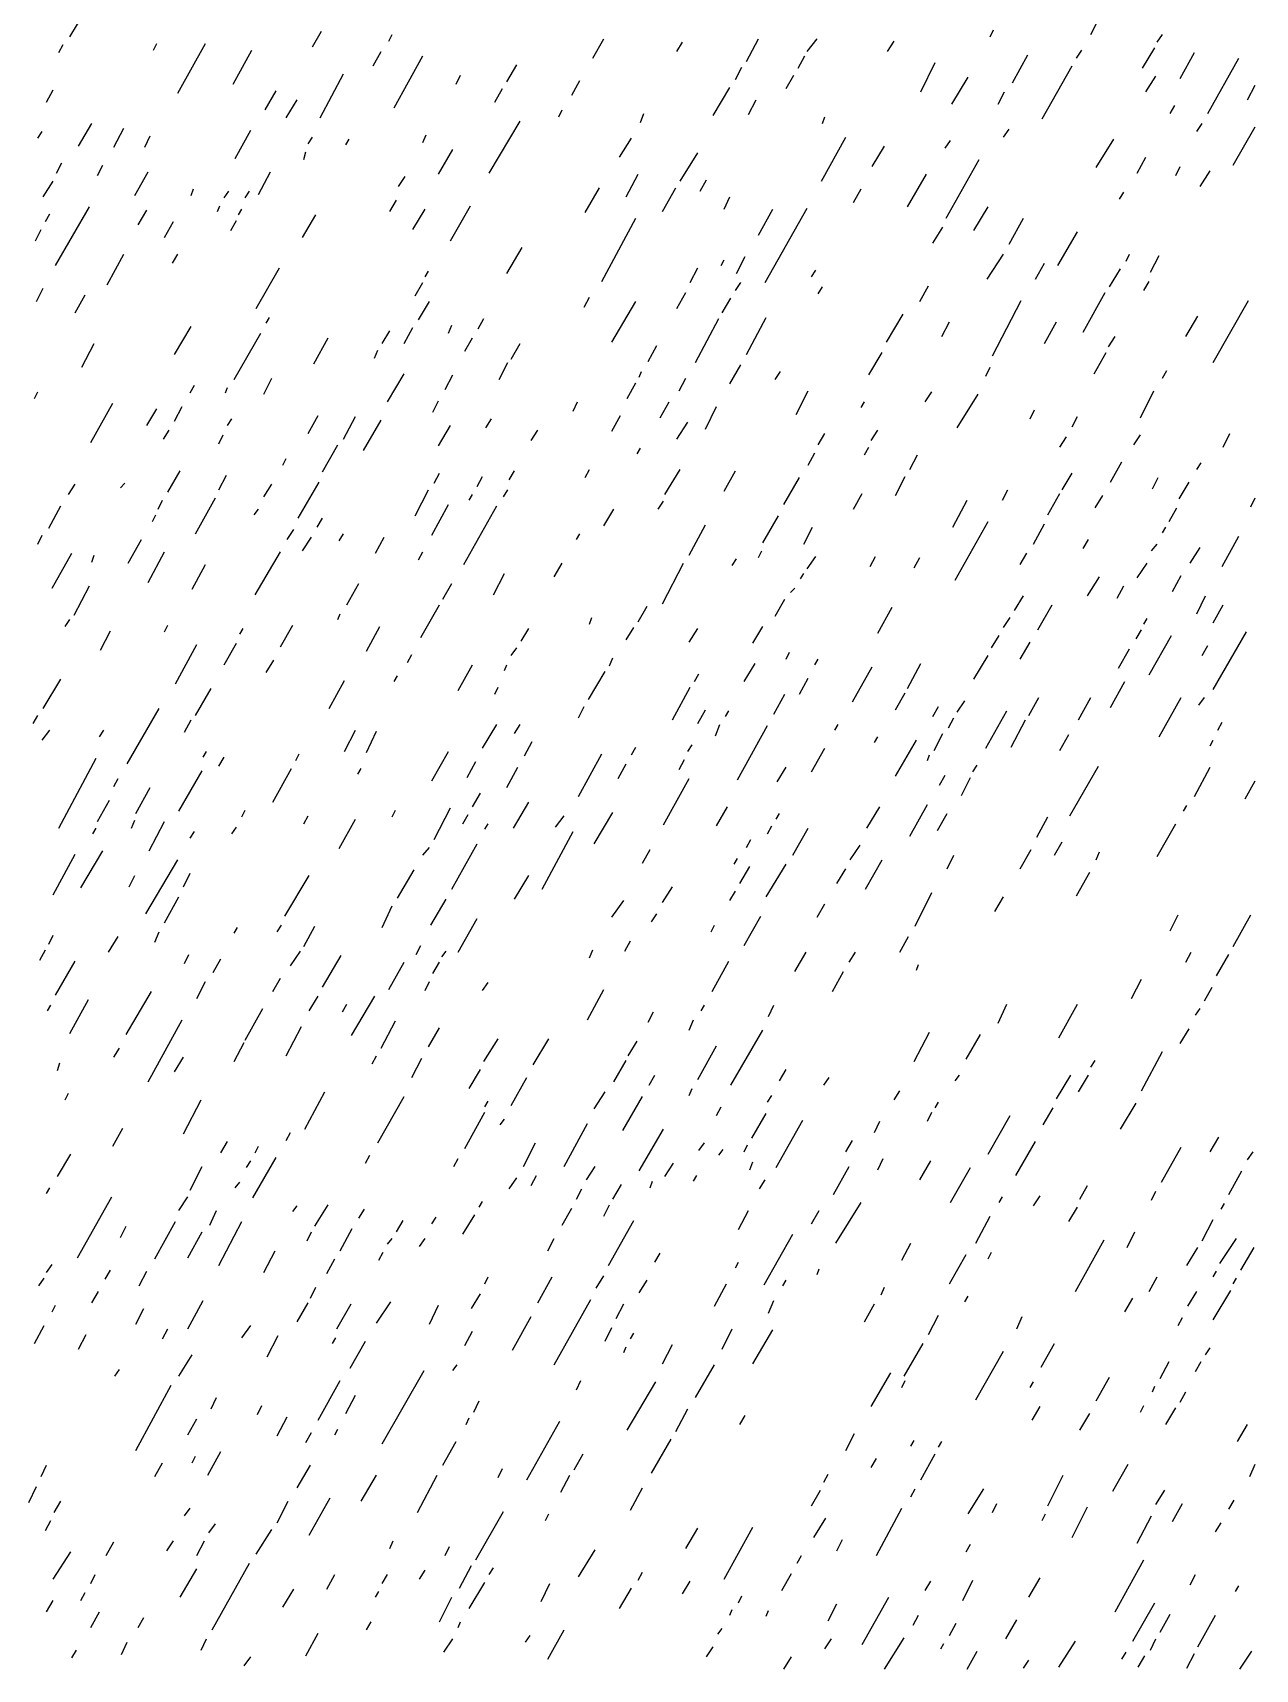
# Model space of a CAD drawing. Extents: x 0 to 599, y 0 to 600.
# Drawn here: x 396.5 to 599.5, y 0.2 to 271.9 of the extents above; entities that cross this region are included whole.
import ezdxf

# ---------------------------------------------------------------- set-up
doc = ezdxf.new("R2010")
doc.units = 0
doc.header["$MEASUREMENT"] = 0
doc.layers.add('MARBLE_FSET3', color=36, linetype='CONTINUOUS')

msp = doc.modelspace()

# ---------------------------------------------------------------- linework, layer by layer
at = {"layer": 'MARBLE_FSET3'}
for p, q in [((402.69, 271.26), (406.53, 277.63)), ((442.99, 269.58), (444.46, 272.2)), ((555.48, 271.26), (556.03, 272.39)), ((572.15, 271.64), (573.62, 274.45)), ((400.86, 268.64), (401.59, 269.95)), ((416.61, 269.02), (417.16, 270.14)), ((420.64, 261.9), (425.22, 270.14)), ((429.8, 263.4), (432.92, 269.02)), ((455.63, 270.51), (456.18, 271.64)), ((489.53, 267.71), (491.36, 270.89)), ((503.45, 268.83), (504.37, 270.33)), ((514.99, 267.15), (517.01, 270.89)), ((525.07, 268.83), (526.72, 270.89)), ((538.44, 268.83), (539.54, 270.51)), ((569.77, 267.71), (570.69, 269.02)), ((580.76, 266.02), (582.78, 269.39)), ((583.15, 270.33), (584.06, 271.64)), ((453.07, 266.4), (454.35, 268.83)), ((456.55, 259.47), (461.31, 268.08)), ((475.24, 263.78), (476.89, 266.58)), ((523.6, 266.02), (524.7, 268.08)), ((543.94, 262.09), (546.32, 266.96)), ((559.15, 263.59), (561.71, 268.27)), ((564.09, 257.6), (569.04, 266.4)), ((586.99, 264.34), (589.37, 268.64)), ((591.57, 258.53), (596.7, 267.71)), ((444.27, 257.78), (448.12, 265.09)), ((466.81, 263.4), (467.54, 264.9)), ((486.05, 261.53), (487.33, 263.96)), ((513.16, 264.15), (514.26, 266.21)), ((521.59, 262.65), (522.87, 264.9)), ((549.07, 260.03), (551.82, 264.52)), ((581.31, 262.09), (582.96, 264.71)), ((398.84, 260.41), (399.94, 262.46)), ((435.11, 259.1), (436.95, 262.28)), ((473.22, 260.41), (474.5, 262.65)), ((509.5, 258.16), (512.24, 262.84)), ((556.76, 260.03), (557.86, 262.09)), ((598.17, 260.78), (599.45, 263.21)), ((438.6, 257.78), (440.43, 260.78)), ((483.85, 257.97), (484.4, 259.1)), ((497.4, 257.04), (497.95, 258.53)), ((515.36, 258.35), (516.64, 260.78)), ((585.34, 258.53), (586.08, 259.84)), ((397.37, 254.42), (398.11, 255.54)), ((404.15, 253.1), (406.35, 256.85)), ((410.02, 252.92), (411.66, 256.1)), ((430.17, 251.05), (432.73, 255.73)), ((472.31, 248.61), (477.44, 257.22)), ((527.63, 256.85), (528, 257.97)), ((557.68, 254.6), (558.6, 255.91)), ((589.74, 255.54), (590.66, 256.85)), ((595.79, 249.92), (599.45, 256.29)), ((415.15, 252.92), (416.06, 254.79)), ((442.26, 253.48), (442.99, 254.6)), ((448.49, 253.29), (449.04, 254.23)), ((461.31, 253.67), (461.86, 254.98)), ((493.92, 251.23), (495.94, 254.42)), ((527.45, 247.3), (531.48, 254.6)), ((535.88, 249.73), (537.89, 253.1)), ((547.97, 252.73), (548.89, 254.04)), ((573.07, 249.55), (576, 254.23)), ((400.49, 248.61), (401.4, 250.3)), ((441.53, 250.86), (441.89, 252.17)), ((463.88, 248.42), (466.26, 252.54)), ((504, 247.3), (506.93, 251.98)), ((548.15, 241.12), (553.65, 250.86)), ((579.85, 248.61), (581.31, 251.23)), ((398.29, 244.68), (399.94, 247.3)), ((407.27, 248.24), (408.18, 249.92)), ((413.5, 244.87), (415.69, 248.8)), ((434.02, 245.05), (436.03, 248.8)), ((457.28, 246.37), (458.38, 248.05)), ((495.02, 244.68), (497.04, 248.42)), ((507.3, 245.62), (508.4, 247.49)), ((541.74, 243), (544.86, 248.42)), ((586.26, 248.24), (586.99, 249.73)), ((590.29, 246.37), (591.94, 248.99)), ((422.84, 244.87), (423.21, 245.99)), ((428.34, 244.49), (429.07, 245.62)), ((431.82, 244.49), (432.55, 245.62)), ((488.24, 242.06), (490.63, 246.18)), ((501.07, 242.25), (503.27, 246.18)), ((511.33, 242.62), (512.24, 244.68)), ((532.76, 243.74), (534.05, 245.99)), ((576.92, 244.31), (577.65, 245.43)), ((398.66, 240.56), (399.39, 241.87)), ((400.31, 233.26), (405.98, 243)), ((414.05, 240), (415.51, 242.43)), ((427.24, 242.25), (427.6, 243.18)), ((430.72, 241.68), (431.27, 242.62)), ((455.82, 242.25), (456.92, 244.12)), ((459.66, 239.25), (461.68, 242.62)), ((465.89, 237.38), (469.19, 243.18)), ((517.01, 238.32), (519.39, 242.62)), ((518.11, 230.45), (525.07, 242.81)), ((552.73, 239.06), (555.11, 243)), ((397.01, 237.38), (397.92, 239.25)), ((418.44, 237.94), (419.91, 240.56)), ((429.44, 239.06), (430.35, 240.75)), ((441.34, 237.94), (443.54, 241.68)), ((490.99, 230.64), (496.67, 241.12)), ((545.95, 237), (547.6, 239.63)), ((558.6, 236.82), (560.98, 241.12)), ((566.66, 233.26), (569.95, 238.88)), ((408.92, 230.08), (411.66, 235.13)), ((419.73, 233.63), (420.64, 235.13)), ((475.24, 231.95), (477.8, 236.26)), ((510.78, 233.26), (511.33, 234.2)), ((513.34, 231.95), (514.81, 234.76)), ((554.93, 231.01), (557.68, 235.13)), ((578.02, 234.01), (578.56, 235.13)), ((582.05, 232.14), (583.51, 234.95)), ((433.65, 226.15), (437.5, 232.89)), ((461.68, 231.39), (462.23, 232.32)), ((505.65, 230.45), (506.93, 232.89)), ((525.8, 231.39), (526.53, 232.51)), ((562.99, 231.01), (564.46, 233.63)), ((575.27, 229.7), (577.1, 232.7)), ((397.19, 227.27), (398.29, 229.52)), ((403.6, 225.4), (405.25, 228.39)), ((460.03, 228.21), (461.31, 230.45)), ((503.45, 226.15), (504.92, 228.77)), ((513.16, 229.14), (514.08, 230.45)), ((526.9, 228.58), (527.63, 229.7)), ((543.76, 227.27), (545.22, 229.89)), ((570.87, 222.22), (574.53, 228.77)), ((580.95, 229.14), (581.86, 230.64)), ((460.58, 224.27), (462.41, 227.27)), ((488.06, 226.33), (488.98, 228.02)), ((492.64, 220.53), (496.67, 227.27)), ((510.96, 225.4), (512.43, 227.83)), ((555.85, 218.28), (560.61, 227.46)), ((592.49, 217.16), (598.35, 227.46)), ((420.09, 218.47), (422.84, 223.15)), ((435.3, 223.71), (435.85, 224.65)), ((458.2, 220.34), (459.66, 222.96)), ((465.53, 222.03), (466.08, 223.34)), ((470.47, 222.78), (471.39, 224.46)), ((506.56, 217.16), (510.41, 224.46)), ((514.99, 218.47), (518.29, 224.65)), ((538.26, 220.53), (541.01, 225.21)), ((547.42, 221.47), (548.7, 223.9)), ((564.46, 220.34), (566.47, 223.9)), ((587.91, 221.47), (589.92, 224.84)), ((404.7, 216.41), (406.72, 220.34)), ((429.98, 214.35), (434.38, 222.03)), ((443.18, 216.97), (445.56, 221.28)), ((454.53, 220.34), (455.82, 222.4)), ((468.27, 219.03), (469.56, 221.28)), ((475.97, 217.72), (477.44, 220.34)), ((575.08, 219.78), (576.18, 221.47)), ((453.25, 217.91), (453.8, 219.22)), ((498.69, 217.35), (500.15, 219.97)), ((535.33, 215.1), (537.53, 218.85)), ((572.7, 215.29), (574.72, 218.85)), ((455.45, 210.61), (458.2, 215.29)), ((464.98, 212.67), (466.26, 215.1)), ((473.95, 214.35), (475.42, 217.16)), ((497.22, 214.73), (497.59, 215.66)), ((512.24, 213.6), (514.08, 216.79)), ((519.76, 214.35), (520.67, 215.66)), ((554.75, 214.91), (555.48, 216.41)), ((584.06, 214.54), (584.79, 215.85)), ((396.82, 211.17), (397.37, 212.29)), ((422.66, 212.11), (423.39, 213.42)), ((428.52, 212.11), (428.89, 213.04)), ((434.93, 211.92), (436.21, 214.54)), ((495.21, 211.17), (496.67, 213.79)), ((503.82, 212.48), (504.92, 214.54)), ((523.24, 208.55), (525.25, 212.48)), ((544.67, 210.61), (545.77, 212.29)), ((580.4, 207.99), (582.6, 212.48)), ((406.17, 203.87), (409.83, 210.42)), ((415.51, 206.68), (417.16, 209.49)), ((420.09, 207.43), (421.37, 209.86)), ((462.96, 208.92), (463.88, 210.8)), ((486.23, 209.11), (486.96, 210.61)), ((500.7, 207.99), (502.17, 210.61)), ((508.21, 206.12), (510.05, 209.86)), ((534.05, 209.67), (534.6, 210.61)), ((549.98, 206.3), (553.47, 211.92)), ((562.08, 207.8), (562.81, 209.3)), ((428.89, 206.68), (429.62, 207.8)), ((442.26, 205.37), (443.91, 208.36)), ((448.12, 204.43), (450.14, 208.17)), ((451.42, 202.56), (454.35, 207.61)), ((463.88, 203.31), (465.89, 206.68)), ((471.76, 206.3), (472.67, 207.8)), ((492.64, 205.74), (494.11, 208.36)), ((503.45, 204.43), (505.28, 207.24)), ((569.04, 206.49), (569.95, 208.17)), ((418.26, 204.43), (419.18, 205.93)), ((427.42, 203.68), (428.15, 205.18)), ((479.27, 204.24), (480.37, 205.93)), ((526.9, 203.49), (528, 205.37)), ((535.69, 204.24), (536.79, 205.93)), ((567.02, 203.12), (568.12, 204.81)), ((579.3, 203.49), (580.4, 205.18)), ((594.14, 203.12), (595.24, 205.37)), ((438.05, 200.12), (438.6, 201.25)), ((444.64, 199), (447.21, 203.49)), ((496.86, 202), (497.4, 202.93)), ((525.25, 200.12), (526.35, 202.18)), ((534.6, 201.81), (535.33, 203.12)), ((542.11, 199.38), (543.39, 201.81)), ((418.99, 195.63), (421.01, 199.19)), ((427.42, 196.01), (428.7, 198.44)), ((463.15, 197.13), (464.06, 198.81)), ((475.6, 197.69), (476.52, 199.19)), ((488.24, 198.07), (488.98, 199.38)), ((501.44, 195.26), (504, 199.38)), ((511.33, 195.82), (513.16, 199.19)), ((567.39, 196.01), (569.04, 198.81)), ((575.45, 197.32), (577.28, 200.69)), ((589.74, 199.38), (590.47, 200.5)), ((402.5, 195.26), (403.6, 196.94)), ((411.11, 196.38), (411.85, 197.13)), ((434.93, 194.88), (436.21, 196.94)), ((440.61, 191.33), (444.09, 197.32)), ((460.03, 191.7), (462.23, 196.01)), ((470.29, 196.57), (471.21, 198.25)), ((474.69, 194.88), (475.42, 196.01)), ((521.22, 193.57), (523.79, 198.07)), ((539.73, 195.07), (541.37, 198.25)), ((557.5, 194.32), (558.41, 196.01)), ((582.41, 196.19), (583.33, 198.07)), ((586.81, 194.51), (588.46, 197.32)), ((399.21, 189.64), (401.22, 193.39)), ((417.34, 192.82), (418.08, 194.32)), ((423.57, 188.71), (426.87, 194.7)), ((462.78, 188.52), (465.53, 193.57)), ((468.09, 183.65), (473.59, 193.39)), ((469.01, 194.32), (469.56, 195.26)), ((500.34, 192.82), (501.25, 194.13)), ((532.76, 192.82), (534.23, 195.44)), ((549.25, 189.83), (551.63, 194.32)), ((565.01, 191.89), (567.02, 195.44)), ((572.89, 193.01), (574.17, 195.07)), ((585.16, 190.76), (586.44, 193.01)), ((598.72, 193.2), (599.45, 194.7)), ((416.43, 190.76), (416.98, 191.89)), ((433.28, 191.89), (434.02, 192.82)), ((443.73, 189.83), (444.64, 191.33)), ((491.36, 190.02), (493.01, 192.82)), ((517.74, 187.21), (520.31, 191.7)), ((549.62, 181.03), (555.11, 190.76)), ((562.63, 187.02), (564.46, 190.39)), ((397.37, 187.02), (398.11, 188.52)), ((412.4, 183.84), (414.6, 187.77)), ((438.78, 187.77), (439.88, 189.45)), ((441.34, 185.9), (442.81, 188.14)), ((447.39, 187.58), (448.12, 188.71)), ((453.44, 185.52), (454.9, 188.14)), ((486.78, 187.77), (487.33, 188.71)), ((505.47, 185.15), (508.21, 190.2)), ((524.52, 187.02), (525.98, 189.83)), ((570.87, 186.27), (571.79, 187.77)), ((584.06, 188.89), (584.61, 189.83)), ((593.95, 183.28), (596.7, 188.33)), ((399.76, 179.72), (403.05, 185.52)), ((406.35, 184.02), (406.72, 185.15)), ((415.69, 180.66), (418.44, 185.71)), ((433.47, 178.6), (437.68, 185.71)), ((460.58, 184.4), (461.31, 185.71)), ((517.01, 184.77), (517.56, 185.9)), ((525.07, 182.9), (526.53, 184.96)), ((535.51, 183.28), (536.43, 184.96)), ((560.43, 183.65), (561.53, 185.52)), ((582.23, 185.9), (583.15, 187.02)), ((588.64, 183.84), (590.29, 186.46)), ((423.02, 179.53), (425.22, 183.65)), ((473.04, 178.6), (474.87, 182.15)), ((483.11, 181.59), (484.4, 183.84)), ((501.07, 177.1), (504.55, 183.84)), ((512.61, 183.46), (513.34, 184.59)), ((523.97, 181.22), (524.52, 182.15)), ((542.84, 183.09), (543.76, 184.77)), ((579.85, 181.4), (581.5, 183.84)), ((403.42, 175.23), (405.98, 180.09)), ((448.67, 176.91), (450.69, 180.47)), ((464.61, 177.85), (466.08, 180.47)), ((522.32, 178.97), (523.05, 179.72)), ((571.6, 178.41), (573.62, 181.59)), ((576.55, 178.03), (577.65, 180.09)), ((585.71, 179.16), (587.18, 181.78)), ((460.95, 171.48), (464.06, 176.91)), ((497.04, 174.1), (498.5, 176.72)), ((519.76, 175.04), (521.4, 177.85)), ((559.51, 175.98), (560.98, 178.41)), ((563.36, 172.79), (565.74, 176.91)), ((589.74, 175.41), (591.21, 178.41)), ((592.49, 173.92), (594.14, 176.91)), ((401.95, 173.35), (402.69, 174.48)), ((447.21, 174.48), (447.57, 175.41)), ((488.98, 173.73), (489.34, 174.85)), ((536.79, 172.23), (539.18, 176.54)), ((557.68, 173.17), (558.78, 174.85)), ((580.95, 173.73), (581.5, 174.66)), ((407.82, 169.42), (409.47, 172.61)), ((418.44, 172.42), (418.99, 173.54)), ((430.9, 172.04), (431.45, 172.98)), ((437.68, 169.98), (439.69, 173.54)), ((451.97, 169.24), (454.17, 173.35)), ((477.62, 170.92), (478.9, 172.98)), ((495.02, 171.11), (496.31, 173.17)), ((505.47, 170.73), (506.93, 172.98)), ((516.09, 170.55), (517.74, 173.35)), ((555.66, 169.8), (556.95, 171.86)), ((579.66, 171.29), (580.58, 172.79)), ((581.86, 165.3), (585.53, 171.86)), ((592.49, 162.87), (597.98, 172.42)), ((420.27, 163.81), (423.76, 170.36)), ((428.34, 166.99), (430.35, 170.55)), ((458.75, 167.36), (459.48, 168.67)), ((475.97, 168.49), (476.89, 169.8)), ((521.59, 167.93), (522.14, 169.05)), ((552.73, 164.56), (555.11, 168.49)), ((560.43, 167.93), (562.08, 170.73)), ((576.73, 166.43), (578.56, 169.61)), ((590.66, 168.49), (591.57, 170.17)), ((435.3, 165.68), (436.58, 167.74)), ((467.18, 162.68), (469.56, 166.99)), ((474.87, 166.05), (475.24, 166.99)), ((488.79, 161.19), (491.54, 165.87)), ((492.27, 166.8), (492.82, 168.11)), ((514.63, 164.18), (516.46, 167.18)), ((526.35, 166.99), (526.9, 167.93)), ((532.58, 160.81), (535.88, 166.61)), ((541.74, 163.06), (543.94, 167.18)), ((398.29, 159.69), (401.22, 164.56)), ((423.57, 158.56), (426.14, 163.06)), ((445.74, 159.69), (448.31, 164.37)), ((456.55, 164.18), (457.1, 165.12)), ((473.22, 162.12), (473.77, 163.24)), ((502.72, 157.82), (505.65, 163.24)), ((506.38, 164.18), (507.11, 165.49)), ((523.79, 162.12), (525.25, 164.74)), ((575.45, 159.88), (577.83, 164.18)), ((519.57, 158.75), (521.4, 162.12)), ((539.73, 159.5), (541.37, 162.31)), ((549.98, 159.13), (551.27, 161)), ((561.89, 158.56), (563.54, 161.56)), ((570.14, 157.82), (572.15, 161.56)), ((583.51, 155.01), (587.18, 161.56)), ((590.11, 160.25), (591.02, 161.56)), ((396.64, 157.25), (397.37, 158.56)), ((412.21, 150.51), (417.53, 159.69)), ((421.74, 155.76), (422.84, 157.82)), ((487.15, 158.19), (488.06, 160.06)), ((506.93, 157.25), (508.21, 159.5)), ((511.51, 158.38), (512.06, 159.31)), ((545.95, 158.38), (546.87, 160.06)), ((548.52, 156.51), (549.44, 158.19)), ((554.75, 153.14), (558.23, 159.31)), ((558.96, 153.32), (561.34, 157.82)), ((398.11, 154.45), (399.39, 156.13)), ((407.63, 155.01), (408.37, 156.13)), ((448.31, 152.57), (450.14, 156.13)), ((451.97, 152.39), (453.62, 155.94)), ((471.21, 153.14), (473.59, 157.07)), ((476.52, 155.57), (477.44, 157.07)), ((509.86, 155.2), (510.6, 157.07)), ((513.53, 147.89), (518.47, 156.88)), ((529.65, 156.13), (530.2, 157.07)), ((536.24, 154.07), (536.79, 155.01)), ((546.14, 152.76), (547.6, 155.57)), ((567.02, 152.76), (568.49, 155.38)), ((593.22, 156.13), (593.95, 157.44)), ((424.86, 151.64), (425.4, 152.57)), ((440.24, 151.08), (440.79, 152.2)), ((462.78, 147.71), (465.53, 152.57)), ((478.17, 151.83), (479.45, 154.26)), ((487.15, 145.09), (490.99, 152.2)), ((495.94, 152.01), (496.67, 153.32)), ((505.28, 152.57), (506.02, 153.7)), ((525.8, 149.2), (528, 153.14)), ((539.73, 148.46), (543.21, 154.45)), ((591.94, 153.51), (592.49, 154.45)), ((400.86, 139.84), (407.08, 151.45)), ((427.42, 150.14), (428.34, 151.64)), ((436.4, 144.15), (439.51, 149.77)), ((450.5, 148.83), (451.05, 149.77)), ((468.64, 148.27), (470.11, 150.89)), ((475.24, 146.58), (477.07, 149.95)), ((493.74, 148.08), (495.02, 150.51)), ((503.82, 149.58), (504.73, 151.26)), ((520.12, 147.52), (521.59, 149.95)), ((545.04, 151.08), (545.4, 152.01)), ((552.55, 149.2), (553.28, 150.33)), ((568.67, 141.9), (573.44, 150.14)), ((589.37, 145.09), (591.94, 149.95)), ((410.02, 146.77), (410.75, 148.08)), ((420.82, 142.65), (424.67, 149.39)), ((501.25, 140.41), (505.47, 148.08)), ((547.05, 146.96), (547.97, 148.64)), ((550.72, 145.27), (552.18, 148.27)), ((597.8, 144.71), (599.45, 147.71)), ((407.27, 140.97), (409.28, 144.52)), ((413.68, 142.28), (416.06, 146.58)), ((469.56, 143.4), (470.84, 145.65)), ((476.34, 139.84), (478.9, 144.15)), ((431.27, 141.72), (431.82, 142.84)), ((441.53, 140.59), (442.26, 141.9)), ((447.39, 136.47), (450.14, 141.34)), ((456.18, 141.72), (456.73, 142.84)), ((463.15, 137.97), (465.89, 143.21)), ((467.91, 140.59), (468.82, 142.09)), ((483.3, 140.03), (484.76, 141.9)), ((489.71, 137.22), (492.82, 142.46)), ((510.05, 140.22), (511.88, 143.4)), ((519.94, 141.34), (520.49, 142.28)), ((534.96, 139.84), (537.16, 143.4)), ((542.11, 138.53), (545.04, 143.78)), ((546.69, 139.47), (548.34, 142.28)), ((563.18, 138.35), (565.01, 141.72)), ((587.54, 142.65), (588.09, 143.59)), ((406.53, 138.91), (407.08, 139.84)), ((412.95, 139.84), (413.5, 141.15)), ((415.88, 136.1), (418.44, 140.97)), ((422.66, 138.16), (423.39, 139.28)), ((429.62, 138.91), (430.35, 140.03)), ((471.57, 139.66), (472.12, 140.59)), ((481.1, 129.73), (486.23, 139.28)), ((518.47, 138.91), (519.21, 140.22)), ((522.69, 135.35), (525.25, 139.84)), ((583.15, 135.16), (586.26, 140.59)), ((404.52, 129.92), (408.18, 136.1)), ((461.31, 135.35), (462.41, 136.66)), ((466.08, 129.73), (470.29, 137.22)), ((497.77, 134.04), (499.05, 136.29)), ((514.99, 136.66), (515.73, 137.97)), ((532.21, 134.6), (533.86, 137.04)), ((560.43, 133.1), (562.26, 136.29)), ((566.11, 135.35), (567.39, 137.6)), ((573.07, 134.6), (573.62, 135.91)), ((399.94, 128.8), (403.6, 135.54)), ((415.33, 125.62), (420.64, 134.6)), ((512.98, 133.85), (513.53, 134.79)), ((513.89, 130.67), (515.54, 133.48)), ((518.29, 128.42), (521.59, 133.85)), ((534.78, 129.73), (537.53, 134.6)), ((548.34, 133.1), (549.44, 135.35)), ((412.58, 130.11), (413.5, 131.98)), ((421.56, 130.11), (422.66, 132.36)), ((438.41, 125.24), (442.44, 131.98)), ((457.1, 128.24), (459.85, 132.92)), ((476.52, 128.05), (478.9, 131.98)), ((530.02, 130.67), (531.48, 133.1)), ((569.77, 128.61), (571.97, 132.54)), ((418.44, 124.12), (420.82, 128.42)), ((462.6, 123.74), (465.16, 128.05)), ((492.64, 125.05), (494.66, 127.86)), ((501.07, 127.49), (502.72, 130.11)), ((512.24, 127.86), (513.16, 129.36)), ((543.02, 123.56), (545.77, 129.17)), ((556.21, 125.99), (557.68, 128.42)), ((454.53, 123.37), (456.18, 126.93)), ((499.24, 124.31), (500.15, 125.62)), ((514.63, 120.37), (517.37, 125.24)), ((526.72, 125.05), (528, 127.3)), ((585.34, 122.81), (586.63, 125.43)), ((595.79, 120.19), (598.72, 125.43)), ((416.79, 120.94), (417.53, 122.62)), ((429.98, 122.43), (430.53, 123.37)), ((437.13, 122.62), (437.86, 123.74)), ((441.53, 120.19), (443.36, 123.56)), ((467.18, 119.25), (470.29, 124.87)), ((509.13, 122.62), (509.68, 123.74)), ((397.74, 117.94), (398.66, 119.63)), ((399.21, 120.56), (399.94, 122.06)), ((409.1, 119.25), (410.75, 121.87)), ((460.21, 118.88), (460.95, 120.37)), ((488.98, 118.32), (489.53, 119.63)), ((494.84, 119.44), (495.76, 121.12)), ((540.46, 119.25), (541.92, 121.87)), ((400.31, 112.14), (403.6, 117.75)), ((421.74, 117.38), (422.47, 118.88)), ((426.5, 115.88), (427.79, 118.13)), ((439.33, 117), (440.98, 119.44)), ((444.64, 113.45), (447.76, 118.69)), ((455.63, 113.07), (458.2, 117.57)), ((462.96, 115.69), (464.06, 117.57)), ((464.43, 118.5), (465.16, 119.44)), ((509.31, 112.7), (512.06, 117.75)), ((523.05, 116.07), (524.89, 119.25)), ((532.03, 117.57), (533.13, 119.25)), ((543.21, 116.26), (543.57, 117.19)), ((587.91, 117.57), (588.82, 119.25)), ((593.04, 115.32), (595.05, 118.88)), ((423.76, 111.58), (425.22, 114.38)), ((436.4, 112.7), (437.68, 114.95)), ((461.68, 112.89), (462.41, 114.38)), ((471.21, 112.89), (472.12, 114.2)), ((529.28, 112.7), (531.11, 116.07)), ((578.93, 111.58), (580.58, 114.76)), ((412.03, 105.59), (416.24, 112.7)), ((442.44, 109.52), (443.91, 111.95)), ((453.25, 111.95), (449.4, 105.4)), ((488.61, 108.02), (491.36, 113.07)), ((591.02, 111.2), (592.31, 113.45)), ((399.02, 109.52), (399.57, 110.45)), ((402.69, 105.77), (405.8, 111.39)), ((431.82, 104.65), (434.75, 109.89)), ((447.94, 109.33), (448.67, 110.64)), ((498.69, 107.64), (499.6, 109.33)), ((507.48, 109.52), (508.03, 110.45)), ((518.66, 108.58), (519.57, 110.45)), ((556.76, 107.46), (558.23, 110.64)), ((566.84, 105.02), (569.95, 110.64)), ((589.56, 108.77), (590.29, 109.89)), ((415.69, 97.72), (421.37, 108.02)), ((438.6, 102.03), (441.16, 106.9)), ((454.35, 103.34), (456.73, 107.83)), ((462.23, 103.53), (464.06, 106.71)), ((505.47, 106.33), (506.2, 108.02)), ((512.43, 97.16), (517.74, 106.33)), ((586.99, 104.09), (588.46, 106.52)), ((410.02, 101.84), (410.93, 103.34)), ((429.98, 101.09), (431.63, 104.27)), ((471.39, 101.09), (473.77, 104.84)), ((479.63, 100.53), (482.2, 104.84)), ((495.39, 102.03), (496.86, 104.46)), ((506.93, 98.1), (510.05, 103.71)), ((542.84, 101.09), (545.4, 105.96)), ((551.45, 101.47), (553.83, 105.59)), ((400.67, 99.59), (401.04, 100.9)), ((420.09, 99.41), (421.56, 101.84)), ((452.89, 100.72), (453.62, 102.03)), ((459.48, 98.47), (461.13, 101.65)), ((493.01, 97.72), (495.02, 101.28)), ((572.15, 100.16), (572.89, 101.28)), ((580.58, 96.22), (584.06, 102.78)), ((469.01, 96.6), (470.84, 99.78)), ((475.97, 93.79), (478.53, 98.47)), ((498.87, 97.16), (499.79, 98.85)), ((520.49, 97.91), (521.59, 99.78)), ((527.82, 97.16), (528.73, 98.47)), ((549.62, 97.91), (550.35, 98.85)), ((566.47, 94.91), (568.86, 98.85)), ((570.14, 96.04), (571.79, 98.85)), ((401.95, 94.73), (402.5, 95.85)), ((441.71, 89.86), (445.01, 96.04)), ((453.8, 87.61), (458.2, 95.29)), ((489.71, 93.23), (491.54, 96.04)), ((494.47, 89.67), (497.77, 95.29)), ((505.47, 95.48), (506.02, 96.6)), ((518.47, 94.35), (519.21, 95.48)), ((539.54, 94.73), (540.46, 96.22)), ((421.56, 89.11), (424.49, 94.73)), ((468.27, 86.68), (471.57, 92.67)), ((471.57, 93.6), (472.12, 94.54)), ((510.05, 92.11), (510.78, 93.6)), ((515.91, 88.36), (518.29, 92.48)), ((545.04, 91.17), (545.77, 92.67)), ((546.32, 93.42), (546.87, 94.35)), ((564.27, 90.61), (565.92, 93.42)), ((577.1, 89.86), (579.66, 94.17)), ((409.83, 87.05), (411.48, 90.05)), ((474.14, 90.61), (474.87, 91.54)), ((484.76, 83.68), (488.61, 90.8)), ((497.22, 82.93), (501.25, 89.86)), ((519.94, 83.49), (524.34, 91.36)), ((536.24, 89.3), (537.16, 91.17)), ((555.11, 85.74), (558.78, 92.11)), ((427.79, 85.93), (428.89, 87.8)), ((433.47, 85.93), (434.02, 87.05)), ((438.6, 87.99), (439.33, 89.3)), ((477.98, 83.68), (480, 87.61)), ((507.11, 86.3), (508.03, 87.61)), ((514.63, 86.12), (515.18, 87.24)), ((531.48, 86.12), (532.58, 87.99)), ((559.69, 82.18), (562.99, 87.8)), ((591.94, 86.12), (593.4, 88.55)), ((400.67, 82), (402.87, 85.74)), ((432, 83.49), (432.73, 84.62)), ((433.1, 78.44), (436.95, 85.18)), ((451.79, 84.24), (452.52, 85.55)), ((466.44, 83.68), (467.18, 84.99)), ((501.44, 82), (502.9, 84.24)), ((510.41, 85.55), (511.15, 86.49)), ((515.54, 83.12), (516.09, 84.43)), ((536.79, 83.12), (537.71, 84.99)), ((543.76, 81.44), (545.59, 84.62)), ((583.88, 81.06), (587.18, 86.86)), ((598.17, 84.8), (599.08, 86.12)), ((422.66, 79.75), (424.67, 83.68)), ((475.6, 79.94), (476.89, 81.81)), ((479.27, 80.5), (480.18, 82.18)), ((488.43, 81.44), (489.89, 83.68)), ((506.2, 81.25), (506.75, 82.18)), ((529.47, 79), (532.03, 83.68)), ((548.89, 77.69), (552.18, 83.49)), ((595.05, 79), (597.25, 82.93)), ((398.84, 79.19), (399.39, 80.12)), ((430.17, 80.12), (430.9, 81.06)), ((486.78, 78.25), (487.69, 79.94)), ((492.82, 78.25), (494.29, 80.69)), ((499.05, 80.12), (499.42, 81.25)), ((517.19, 79.94), (518.11, 81.44)), ((562.63, 77.13), (563.73, 78.81)), ((570.32, 78.25), (571.6, 80.5)), ((582.23, 78.07), (582.96, 79.56)), ((403.97, 68.52), (409.65, 78.63)), ((420.82, 76.38), (422.29, 78.63)), ((425.95, 73.95), (427.05, 76.38)), ((439.69, 76.19), (440.43, 77.13)), ((443.36, 73.76), (445.56, 77.32)), ((450.69, 75.07), (451.6, 76.57)), ((470.66, 76.94), (471.21, 77.88)), ((484.4, 73.95), (486.05, 76.76)), ((491.36, 75.44), (492.27, 77.32)), ((513.71, 73.2), (515.36, 76.38)), ((525.8, 74.13), (527.08, 76.38)), ((529.83, 70.95), (534.05, 77.69)), ((556.95, 77.69), (557.5, 78.63)), ((568.49, 74.51), (569.95, 76.94)), ((593.77, 76.57), (594.32, 77.5)), ((411.11, 71.89), (412.03, 73.76)), ((416.79, 68.33), (420.27, 74.51)), ((427.42, 67.21), (431.27, 74.51)), ((447.57, 69.64), (449.59, 73.39)), ((456.92, 72.82), (458.02, 74.7)), ((462.78, 74.13), (463.51, 75.26)), ((467.91, 72.45), (469.92, 75.63)), ((492.09, 67.21), (496.31, 74.7)), ((553.1, 70.95), (555.48, 75.44)), ((590.66, 71.33), (592.49, 74.88)), ((422.29, 68.52), (424.67, 72.82)), ((442.08, 71.33), (442.81, 72.82)), ((455.45, 70.76), (456.18, 71.7)), ((460.76, 70.39), (461.68, 71.7)), ((482.02, 69.64), (483.11, 71.7)), ((517.92, 64.02), (522.69, 72.45)), ((540.82, 68.14), (542.29, 70.95)), ((569.59, 62.9), (574.35, 71.51)), ((578.2, 70.2), (579.48, 72.82)), ((593.59, 67.58), (596.34, 71.7)), ((434.93, 66.08), (436.76, 69.64)), ((445.37, 65.9), (446.66, 68.33)), ((453.98, 68.14), (454.72, 69.45)), ((499.79, 67.77), (500.7, 69.27)), ((548.7, 64.21), (551.45, 69.08)), ((555.11, 68.33), (555.66, 69.45)), ((588.09, 67.21), (589.92, 70.2)), ((597.07, 66.46), (599.27, 70.2)), ((398.84, 66.08), (399.76, 67.39)), ((408.55, 64.96), (409.47, 66.46)), ((414.23, 63.84), (415.51, 66.27)), ((471.57, 64.21), (472.12, 65.34)), ((480.37, 61.03), (482.75, 65.34)), ((490.08, 63.46), (491.36, 65.52)), ((513.16, 66.83), (513.71, 67.77)), ((526.72, 65.71), (527.08, 66.65)), ((581.86, 62.9), (583.15, 65.34)), ((592.49, 65.34), (593.04, 66.27)), ((397.56, 63.84), (398.47, 65.15)), ((406.35, 61.03), (407.45, 62.9)), ((442.63, 61.78), (443.54, 63.65)), ((469.37, 60.09), (470.84, 62.53)), ((497.22, 62.71), (498.5, 64.77)), ((509.68, 60.47), (511.69, 64.21)), ((521.04, 63.84), (521.59, 64.77)), ((537.34, 62.34), (537.89, 63.65)), ((588.27, 60.47), (589.74, 62.9)), ((592.49, 58.22), (595.42, 63.09)), ((595.79, 64.21), (596.34, 65.15)), ((399.76, 59.53), (400.31, 60.66)), ((413.68, 57.47), (414.96, 60.09)), ((422.29, 56.72), (424.86, 61.4)), ((440.43, 57.85), (442.26, 61.03)), ((447.02, 56.72), (449.4, 60.84)), ((453.62, 57.66), (456, 61.22)), ((462.41, 57.47), (463.88, 60.66)), ((483.11, 50.73), (489.16, 61.59)), ((493.37, 58.41), (494.66, 60.84)), ((518.66, 59.34), (519.57, 61.4)), ((534.6, 57.85), (536.24, 60.84)), ((551.27, 61.22), (551.82, 62.15)), ((577.83, 59.53), (579.11, 61.78)), ((396.82, 54.29), (398.47, 57.29)), ((431.27, 55.23), (432.73, 57.29)), ((476.15, 53.17), (479.27, 58.78)), ((545.22, 55.79), (546.87, 58.97)), ((559.88, 56.72), (560.79, 58.78)), ((586.63, 57.29), (587.36, 58.6)), ((404.15, 53.35), (405.44, 55.79)), ((418.08, 55.04), (418.99, 56.72)), ((435.48, 52.04), (437.31, 55.6)), ((446.29, 54.29), (446.84, 55.23)), ((449.22, 50.17), (451.79, 54.66)), ((468.27, 53.92), (469.56, 56.35)), ((491.54, 54.66), (492.64, 56.91)), ((495.76, 55.04), (496.31, 55.98)), ((510.96, 53.35), (512.61, 56.72)), ((516.09, 50.92), (519.39, 56.54)), ((420.82, 48.86), (423.02, 52.42)), ((494.66, 52.79), (495.02, 53.73)), ((501.07, 50.92), (502.72, 54.1)), ((541.19, 48.86), (544.31, 54.29)), ((553.1, 44.93), (557.68, 52.98)), ((563.91, 50.36), (566.11, 54.29)), ((591.21, 52.42), (591.94, 53.54)), ((410.2, 48.86), (410.93, 49.98)), ((454.53, 37.63), (461.5, 49.8)), ((466.26, 49.8), (466.99, 50.73)), ((506.56, 45.3), (509.68, 50.73)), ((535.69, 43.81), (538.99, 49.42)), ((583.69, 48.49), (585.16, 51.29)), ((589.56, 49.61), (590.47, 51.29)), ((413.68, 36.51), (419.54, 47.36)), ((443.91, 41.56), (447.57, 48.11)), ((486.78, 46.61), (487.51, 48.11)), ((495.21, 39.88), (499.97, 47.93)), ((540.82, 46.99), (541.37, 48.11)), ((562.08, 46.99), (562.63, 47.93)), ((573.07, 44.74), (575.27, 48.67)), ((582.41, 46.24), (582.78, 47.18)), ((586.99, 44.56), (587.91, 46.24)), ((426.14, 43.43), (427.05, 45.3)), ((433.83, 42.5), (434.56, 43.99)), ((448.49, 42.68), (450.14, 45.68)), ((469.74, 42.87), (470.66, 44.74)), ((562.44, 41.56), (563.73, 43.81)), ((580.4, 42.87), (580.95, 43.99)), ((584.61, 40.81), (586.26, 43.62)), ((422.29, 39.13), (423.76, 41.75)), ((437.13, 38.94), (438.78, 42.12)), ((468.46, 40.81), (469.01, 41.93)), ((478.53, 31.64), (484.03, 41.37)), ((503.27, 39.69), (505.28, 43.43)), ((513.89, 40.81), (514.81, 42.31)), ((570.32, 39.88), (571.97, 42.68)), ((596.52, 38), (598.17, 40.81)), ((441.89, 37.82), (442.81, 39.5)), ((446.66, 39.13), (447.21, 40.06)), ((499.24, 32.76), (502.53, 38.38)), ((531.48, 36.51), (532.95, 39.31)), ((542.29, 37.25), (542.84, 38.19)), ((423.02, 34.45), (423.57, 35.57)), ((425.59, 32.39), (427.79, 36.32)), ((464.61, 34.07), (466.81, 38)), ((486.41, 33.32), (487.88, 35.94)), ((543.94, 31.64), (546.32, 35.94)), ((546.87, 37.07), (547.42, 38)), ((397.92, 32.2), (398.84, 34.07)), ((416.79, 32.2), (418.08, 34.45)), ((440.43, 30.33), (442.63, 34.07)), ((473.77, 32.01), (474.5, 33.51)), ((535.69, 33.7), (536.61, 35.19)), ((575.82, 29.77), (578.38, 34.26)), ((598.53, 32.2), (599.45, 34.26)), ((395.91, 27.89), (397.19, 30.51)), ((451.05, 28.08), (453.62, 32.39)), ((460.4, 26.21), (463.69, 32.39)), ((484.21, 29.58), (485.68, 32.39)), ((495.76, 26.58), (497.77, 30.33)), ((525.8, 27.33), (527.27, 29.95)), ((527.82, 31.26), (528.55, 32.57)), ((542.29, 28.83), (543.02, 30.14)), ((551.82, 26.02), (554.38, 30.14)), ((565.01, 27.33), (567.57, 32.39)), ((582.96, 27.52), (584.43, 29.95)), ((400.12, 26.21), (401.22, 28.08)), ((437.13, 24.52), (438.96, 28.08)), ((442.44, 22.46), (445.92, 28.64)), ((555.85, 26.21), (556.58, 27.71)), ((585.71, 24.71), (587.36, 27.71)), ((595.05, 26.77), (595.97, 28.27)), ((398.66, 23.21), (399.57, 24.9)), ((421.74, 25.65), (422.66, 26.96)), ((470.11, 18.35), (474.69, 26.4)), ((481.65, 24.9), (482.2, 26.02)), ((526.17, 22.09), (528.18, 25.27)), ((536.61, 19.1), (540.82, 26.96)), ((564.09, 24.9), (564.64, 26.02)), ((569.04, 22.09), (571.6, 27.15)), ((579.85, 21.15), (582.23, 25.65)), ((592.86, 23.03), (593.77, 24.52)), ((425.77, 22.84), (426.87, 24.34)), ((433.65, 19.28), (436.21, 23.4)), ((504.92, 20.22), (506.93, 23.59)), ((511.33, 15.16), (516.09, 23.78)), ((399.94, 15.16), (402.87, 19.66)), ((408.73, 19.1), (410.02, 21.34)), ((418.81, 19.84), (419.91, 21.53)), ((423.76, 19.1), (425.04, 21.53)), ((455.82, 20.22), (456.37, 21.53)), ((464.98, 19.1), (465.71, 20.59)), ((487.15, 15.54), (489.89, 20.03)), ((523.42, 17.78), (524.15, 19.1)), ((530.02, 19.84), (530.93, 21.72)), ((551.45, 19.66), (552.18, 20.97)), ((421.01, 12.17), (423.76, 16.85)), ((426.32, 6.74), (432.55, 17.78)), ((460.76, 15.16), (461.68, 16.66)), ((467.36, 13.67), (469.37, 17.41)), ((472.31, 15.91), (473.04, 17.04)), ((576.18, 9.73), (580.95, 18.35)), ((406.17, 14.41), (406.9, 15.91)), ((445.37, 13.48), (446.66, 15.91)), ((454.53, 14.41), (455.45, 15.91)), ((469.01, 10.3), (471.57, 14.6)), ((480.92, 11.42), (482.38, 14.41)), ((493.92, 10.3), (495.94, 13.67)), ((497.04, 14.98), (497.77, 16.29)), ((504.37, 12.73), (505.65, 14.79)), ((520.86, 13.29), (522.5, 16.1)), ((544.67, 13.29), (545.59, 14.79)), ((550.9, 11.61), (552.55, 14.98)), ((561.89, 12.17), (563.73, 15.35)), ((588.64, 14.23), (589.56, 15.91)), ((596.15, 13.1), (596.7, 14.04)), ((398.84, 9.73), (399.94, 11.61)), ((404.52, 11.61), (405.25, 12.92)), ((438.05, 10.48), (439.88, 13.48)), ((453.44, 12.17), (453.98, 13.1)), ((464.06, 8.05), (466.08, 12.17)), ((513.71, 11.23), (514.26, 12.36)), ((528.55, 8.24), (530.02, 11.05)), ((534.23, 4.31), (538.63, 12.17)), ((579.11, 4.87), (582.78, 11.23)), ((406.17, 7.11), (407.63, 9.73)), ((414.05, 7.11), (414.96, 8.8)), ((512.24, 9.17), (512.61, 10.11)), ((518.29, 8.99), (518.66, 9.92)), ((542.66, 7.49), (543.57, 9.17)), ((558.05, 5.24), (559.88, 8.42)), ((583.69, 6.37), (585.34, 9.36)), ((589.92, 3.93), (592.86, 9.17)), ((441.89, 2.43), (443.91, 6.18)), ((451.97, 6.74), (452.7, 8.05)), ((467.18, 7.11), (467.54, 8.05)), ((478.35, 4.68), (479.08, 5.8)), ((482.02, 1.87), (484.76, 6.74)), ((510.23, 5.99), (510.96, 6.93)), ((548.7, 5.8), (549.8, 7.86)), ((403.05, 2.06), (403.79, 3.37)), ((411.3, 2.62), (412.21, 4.68)), ((424.49, 3.37), (425.4, 5.24)), ((464.79, 3), (466.26, 5.24)), ((508.4, 2.25), (509.5, 3.93)), ((528, 3.56), (529.1, 5.24)), ((537.89, 0.19), (541.19, 5.43)), ((547.24, 3.56), (547.79, 4.49)), ((551.63, 0.19), (553.28, 3.18)), ((566.84, 0.56), (569.59, 4.87)), ((577.28, 1.87), (578.02, 3)), ((582.05, 3.37), (582.96, 5.24)), ((588.09, 0.37), (589.37, 2.81)), ((596.89, 0.19), (598.9, 3.18)), ((431.63, 0.75), (432.73, 2.25)), ((521.22, 0.19), (522.5, 2.25)), ((560.98, 0.37), (561.89, 1.68)), ((580.03, 0.56), (581.13, 2.43))]:
    msp.add_line(p, q, dxfattribs=at)

doc.saveas('drawing.dxf')
